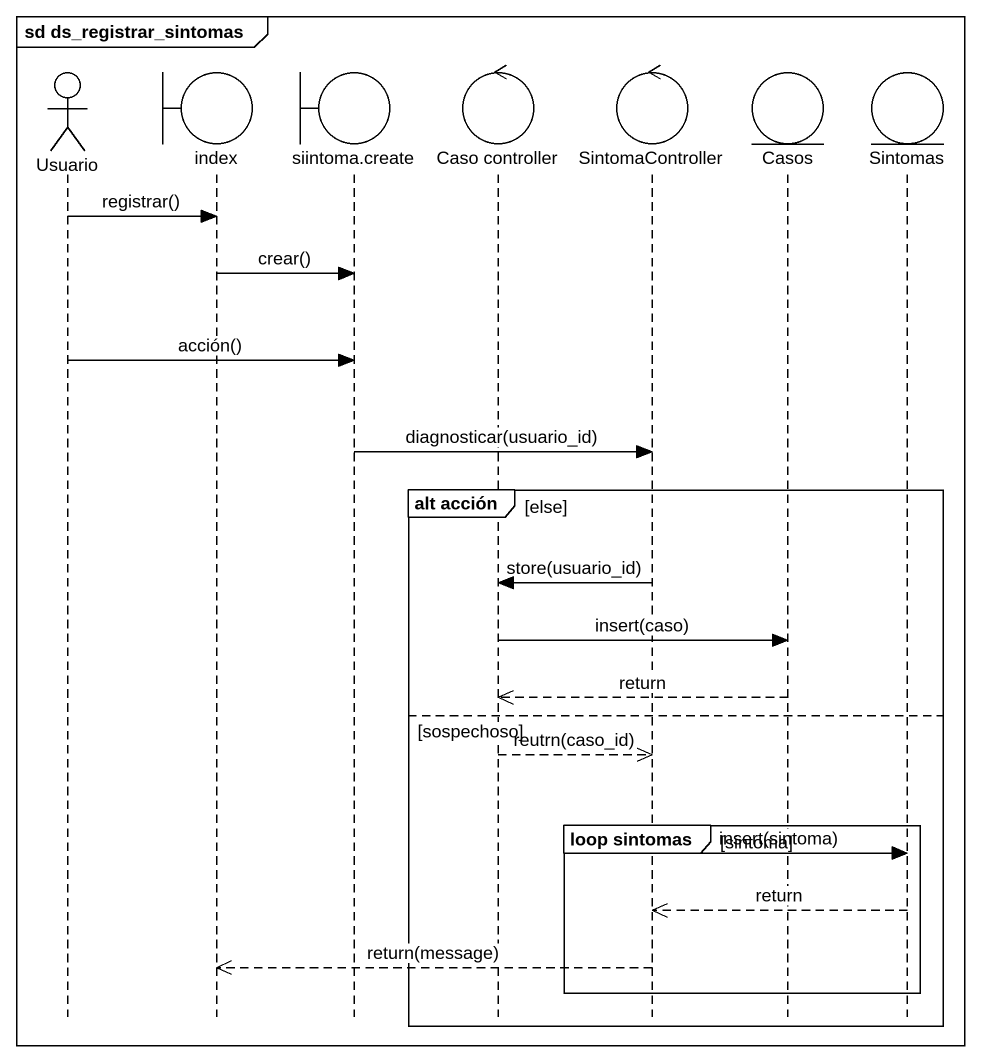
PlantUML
@startuml
mainframe sd ds_registrar_sintomas
hide footbox
actor Usuario
boundary index
boundary "siintoma.create" as siintoma_create
control "Caso controller" as Caso_controller
control SintomaController
entity Casos
entity Sintomas

Usuario -> index : registrar()
index -> siintoma_create : crear()
Usuario -> siintoma_create : acción()
siintoma_create -> SintomaController : diagnosticar(usuario_id)
group alt acción [else]
  SintomaController -> Caso_controller : store(usuario_id)
  Caso_controller -> Casos : insert(caso)
  Casos -->> Caso_controller : return
else sospechoso
  Caso_controller -->> SintomaController : reutrn(caso_id)
  group loop sintomas [sintoma]
    SintomaController -> Sintomas : insert(sintoma)
    Sintomas -->> SintomaController : return
    SintomaController -->> index : return(message)
  end
end
@enduml
